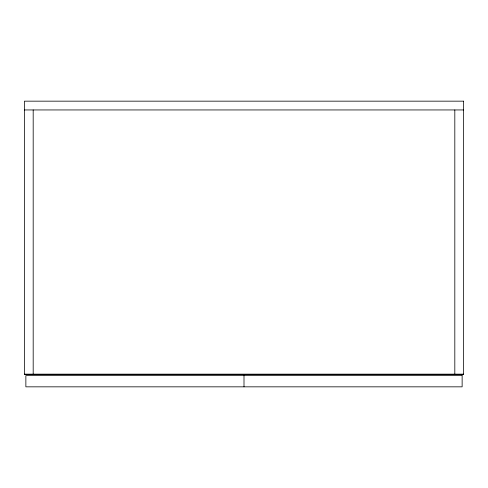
<?xml version="1.0" encoding="UTF-8"?>
<svg xmlns="http://www.w3.org/2000/svg" width="488" height="488" viewBox="0 0 488 488"><rect width="100%" height="100%" fill="white"/><g stroke="black" fill="none" stroke-linecap="round" stroke-linejoin="round"><path stroke-width="0.73" d="M24.4 109.946L463.6 109.946M24.4 374.15L463.6 374.15M454.816 109.946L454.816 374.442M244 375.614L244 386.838M33.184 109.946L33.184 374.442M463.6 101.162L24.4 101.162L24.4 374.442L463.6 374.442L463.6 101.162M462.136 375.614L25.864 375.614L25.864 386.838L462.136 386.838L462.136 375.614"/></g></svg>
